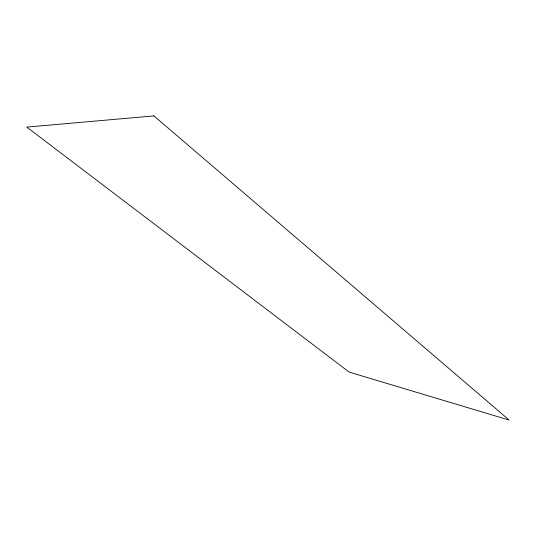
<?xml version="1.0" encoding="UTF-8"?>
<svg xmlns="http://www.w3.org/2000/svg" width="536" height="536" viewBox="0 0 536 536"><rect width="100%" height="100%" fill="white"/><g stroke="black" fill="none" stroke-linecap="round" stroke-linejoin="round"><path stroke-width="0.8" d="M153.899 115.91L26.8 127.099L349.177 372.118L509.2 420.09L153.899 115.91"/></g></svg>
